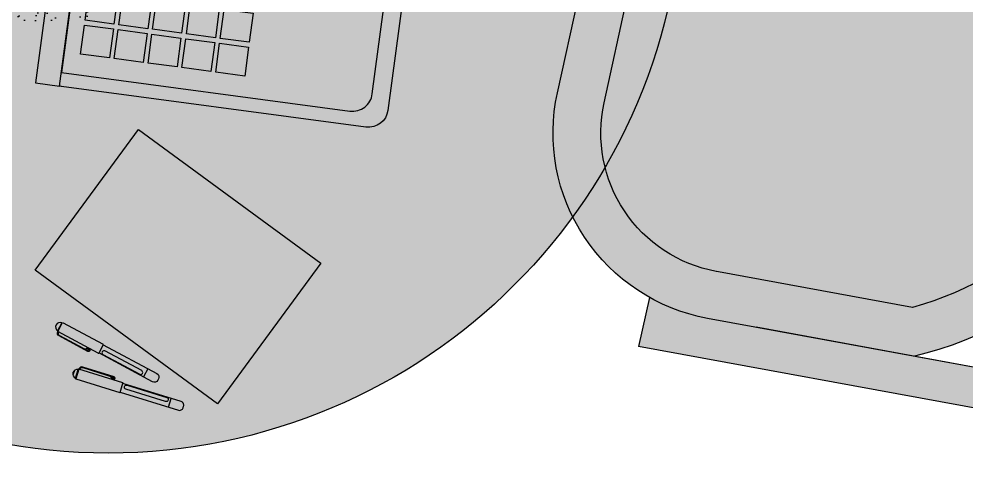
# Model space of a CAD drawing. Header units: millimetres. Extents: x 307301 to 459443, y -2888111 to -2805601.
# Drawn here: x 446868 to 447551, y -2884731 to -2884408 of the extents above; entities that cross this region are included whole.
import ezdxf

# ---------------------------------------------------------------- set-up
doc = ezdxf.new("R2010")
doc.units = ezdxf.units.MM
doc.header["$LTSCALE"] = 10
doc.header["$MEASUREMENT"] = 0
for name, color, linetype in [('BMA  furniture', 6, 'Continuous'), ('BMA FURNITURE', 6, 'Continuous'), ('Furniture - Plan', 3, 'Continuous'), ('HATCH', 252, 'Continuous'), ('PDA FURNITURE', 6, 'Continuous')]:
    doc.layers.add(name, color=color, linetype=linetype)
doc.layers.add('Bma-Furniture Hatch', color=6, linetype='Continuous', lineweight=9)

# ---------------------------------------------------------------- blocks, each defined once
blk = doc.blocks.new('rrr')
at = {"color": 6, "ltscale": 5}
for p, q in [((-30741.84060908433, -112866.9974207304), (-30462.46395107102, -112857.34680043)), ((-30462.46395107102, -112897.4141765658), (-30462.46395107102, -112857.34680043)), ((-30741.49609589885, -112876.9707633138), (-30741.84060908434, -112866.9974207304)), ((-30753.86703846067, -112899.4237919813), (-30511.19664217016, -112891.0411308478)), ((-30753.86666230146, -112899.4234978186), (-30550.46299668417, -112892.4015987259)), ((-30668.75091714894, -112934.507769851), (-30508.83386643572, -112928.9871151966)), ((-30394.01822046616, -113040.9517173607), (-30394.01822046616, -113160.6807401933)), ((-30356.01822046616, -113040.9517173607), (-30356.01822046616, -113160.6807401933)), ((-30394.01822046616, -113280.4097630259), (-30394.01822046616, -113160.6807401933)), ((-30356.01822046616, -113280.4097630259), (-30356.01822046616, -113160.6807401933)), ((-30668.75091714894, -113386.8537105357), (-30508.83386643572, -113392.3743651901)), ((-30753.86703846067, -113421.9376884053), (-30511.19664217016, -113430.3203495389)), ((-30753.86666230146, -113421.937982568), (-30550.46299668417, -113428.9598816607)), ((-30462.46395107102, -113423.9473038209), (-30462.46395107102, -113464.0146799567)), ((-30741.49609589885, -113444.3907170729), (-30741.84060908434, -113454.3640596562)), ((-30741.84060908433, -113454.3640596562), (-30462.46395107102, -113464.0146799567))]:
    blk.add_line(p, q, dxfattribs=at)
for centre, radius, start, end in [((-30549.5595223482, -113160.6807401933), 356.6575856649518, 126.1477134383756, 180), ((-30752.56741733448, -112882.7738522903), 12.50000000000118, 306.147713438006, 126.147713438006), ((-30506.01822046616, -113040.9517173607), 150, 0, 91.97840450570604), ((-30549.5595223482, -113160.6807401933), 331.6575856649518, 126.1477134383756, 180), ((-30549.5595223482, -113160.6807401933), 293.6575856649518, 116.0341809264308, 180), ((-30506.01822046616, -113040.9517173607), 112, 0, 91.97840450570604), ((-30549.5595223482, -113160.6807401933), 255.6575856649518, 117.7888814915139, 180), ((-30549.5595223482, -113160.6807401933), 356.6575856649518, 180, 233.8522865618092), ((-30549.5595223482, -113160.6807401933), 331.6575856649518, 180, 233.8522865618092), ((-30549.5595223482, -113160.6807401933), 293.6575856649518, 180, 243.9658190735692), ((-30549.5595223482, -113160.6807401933), 255.6575856649518, 180, 242.211118508486), ((-30506.01822046616, -113280.4097630259), 150, 268.021595494294, 0), ((-30506.01822046616, -113280.4097630259), 112, 268.021595494294, 0), ((-30752.56741733448, -113438.5876280964), 12.50000000000118, 233.852286561994, 53.85228656199399)]:
    blk.add_arc(centre, radius, start, end, dxfattribs=at)
blk = doc.blocks.new('xdhfufuft')
at = {"layer": 'BMA  furniture', "ltscale": 5, "true_color": 0xffffff}
h = blk.add_hatch(color=7, dxfattribs=at)
h.dxf.hatch_style = 1
h.paths.add_polyline_path([(1276066.061182735, -233799.0394908322, 0.4243636146216763), (1276201.968860337, -233658.3560381269), (1276196.731182991, -233506.7300548186, 0.2865870000013412), (1275957.515857063, -233357.3490747186, 0.2865839873078596), (1275718.30183237, -233506.7273908886), (1275714.296242531, -233622.7574911929), (1275713.062853786, -233658.3560382115, 0.4243636144381009), (1275848.970531391, -233799.0394908322), (1275957.515857063, -233799.0394908322)])
h.paths.add_polyline_path([(1276162.562370792, -233515.5186568139), (1276167.567349895, -233660.4981107472, -0.4215969050421186), (1276066.061182735, -233764.5890102557), (1275957.515857063, -233764.5890102557), (1275848.970531391, -233764.5890102557, -0.4215969050421292), (1275747.46436423, -233660.4981107472), (1275752.469343334, -233515.5186568139, -0.2783168229128185), (1275957.515857063, -233391.7995552951, -0.2783168229128186)], flags=16)
h.paths.add_polyline_path([(1276200.313008617, -233446.2159508947, 1), (1276218.614802549, -233432.8466936997, 0.239397194181826), (1275957.515857063, -233300.2338042892, 0.2393971941818682), (1275696.416911576, -233432.8466936998, 1), (1275714.718705508, -233446.2159508948, -0.2393971941819054), (1275957.515857063, -233322.8985941421, -0.2393971941818498)])
h = blk.add_hatch(color=7, dxfattribs=at)
h.dxf.hatch_style = 1
h.paths.add_polyline_path([(1275957.515857063, -233764.5890102557), (1276066.061182735, -233764.5890102557, 0.421596905042129), (1276167.567349895, -233660.4981107472), (1276162.562370792, -233515.5186568139, 0.2783168229128186), (1275957.515857063, -233391.7995552951, 0.2783168229128186), (1275752.469343334, -233515.5186568139), (1275747.46436423, -233660.4981107472, 0.4215969050421185), (1275848.970531391, -233764.5890102557)])
h = blk.add_hatch(color=7, dxfattribs=at)
h.dxf.hatch_style = 1
h.paths.add_polyline_path([(1276232.515857063, -233702.5366862361), (1276223.76668582, -233449.2561564886), (1276214.724937269, -233449.5684892466, -0.3714685594180008), (1276200.313008617, -233446.2159508947, 0.008195530511892835), (1276194.369476902, -233438.3534377315), (1276200.735471594, -233622.7574911929), (1276201.967884303, -233658.3278674736, -0.08252202319805457), (1276196.19111066, -233702.5366862361)])
h.paths.add_polyline_path([(1275718.840603466, -233702.5366862361, -0.08246985088286513), (1275713.062853789, -233658.3560381269), (1275720.662503909, -233438.3530967087, 0.008195890487256791), (1275714.718705508, -233446.2159508947, -0.3714685594141445), (1275700.306776857, -233449.5684892466), (1275691.265028305, -233449.2561564886), (1275682.515857063, -233702.5366862361)])
at = {"layer": 'BMA  furniture', "color": 6, "xscale": 0.9065915941175736, "yscale": 0.9065915941175736, "zscale": 0.9065915941175736, "rotation": 270}
blk.add_blockref('rrr', (1378548.037800744, -261319.5504403867), dxfattribs=at)
blk = doc.blocks.new('*U81')
blk.add_lwpolyline([(-8.967293360164987, 5.187621797383972), (8.967293360164588, 5.187621797383972), (8.967293360164588, -5.187621797383574), (-8.967293360164987, -5.187621797383574)], close=True)
blk = doc.blocks.new('*U82')
at = {"layer": 'Furniture - Plan', "color": 0, "linetype": 'ByBlock', "lineweight": -2, "transparency": 16777216}
for p in [(0, 0), (24.6093749999639, 0), (49.21874999992779, 0), (73.8281249998917, 0), (98.43749999985559, 0), (123.0468749998195, 0), (147.6562499997834, 0), (172.2656249997473, 0), (196.8749999997111, 0), (221.4843749996751, 0), (246.093749999639, 0), (270.7031249996029, 0), (295.3124999995668, 0)]:
    blk.add_blockref('*U81', p, dxfattribs=at)
blk = doc.blocks.new('A$C751520DE')
at = {"ltscale": 5, "true_color": 0x8c8c8c}
h = blk.add_hatch(color=252, dxfattribs=at)
h.dxf.hatch_style = 1
h.paths.add_polyline_path([(88.36249947687611, 293.5008480666729), (42.5730945058167, 293.5008480666729), (42.5730945058167, 231.4495013567503), (88.36249947687611, 231.4495013567503)], flags=17)
h.paths.add_polyline_path([(105.6333887027577, 46.041079852439), (105.6333887027577, 24.947329852439), (126.7271387027577, 24.947329852439), (126.7271387027577, 46.041079852439)], flags=17)
h.paths.add_polyline_path([(130.2427637018263, 46.041079852439), (130.2427637018263, 24.947329852439), (151.3365137018263, 24.947329852439), (151.3365137018263, 46.041079852439)], flags=17)
h.paths.add_polyline_path([(154.8521387027577, 46.041079852439), (154.8521387027577, 24.947329852439), (175.9458887027577, 24.947329852439), (175.9458887027577, 46.041079852439)], flags=17)
h.paths.add_polyline_path([(179.4615137018263, 46.041079852439), (179.4615137018263, 24.947329852439), (200.5552637018263, 24.947329852439), (200.5552637018263, 46.041079852439)], flags=17)
h.paths.add_polyline_path([(204.0708887018263, 46.041079852439), (204.0708887018263, 24.947329852439), (225.1646387018263, 24.947329852439), (225.1646387018263, 46.041079852439)], flags=17)
h.paths.add_polyline_path([(105.6333887027577, 70.650454852439), (105.6333887027577, 49.556704852439), (126.7271387027577, 49.556704852439), (126.7271387027577, 70.650454852439)], flags=17)
h.paths.add_polyline_path([(130.2427637018263, 70.650454852439), (130.2427637018263, 49.556704852439), (151.3365137018263, 49.556704852439), (151.3365137018263, 70.650454852439)], flags=17)
h.paths.add_polyline_path([(154.8521387027577, 70.650454852439), (154.8521387027577, 49.556704852439), (175.9458887027577, 49.556704852439), (175.9458887027577, 70.650454852439)], flags=17)
h.paths.add_polyline_path([(179.4615137018263, 70.650454852439), (179.4615137018263, 49.556704852439), (200.5552637018263, 49.556704852439), (200.5552637018263, 70.650454852439)], flags=17)
h.paths.add_polyline_path([(204.0708887018263, 70.650454852439), (204.0708887018263, 49.556704852439), (225.1646387018263, 49.556704852439), (225.1646387018263, 70.650454852439)], flags=17)
h.paths.add_polyline_path([(105.6333887027577, 95.259829852439), (105.6333887027577, 74.166079852439), (126.7271387027577, 74.166079852439), (126.7271387027577, 95.259829852439)], flags=17)
h.paths.add_polyline_path([(130.2427637018263, 95.259829852439), (130.2427637018263, 74.166079852439), (151.3365137018263, 74.166079852439), (151.3365137018263, 95.259829852439)], flags=17)
h.paths.add_polyline_path([(154.8521387027577, 95.259829852439), (154.8521387027577, 74.166079852439), (175.9458887027577, 74.166079852439), (175.9458887027577, 95.259829852439)], flags=17)
h.paths.add_polyline_path([(179.4615137018263, 95.259829852439), (179.4615137018263, 74.166079852439), (200.5552637018263, 74.166079852439), (200.5552637018263, 95.259829852439)], flags=17)
h.paths.add_polyline_path([(204.0708887018263, 95.259829852439), (204.0708887018263, 74.166079852439), (225.1646387018263, 74.166079852439), (225.1646387018263, 95.259829852439)], flags=17)
h.paths.add_polyline_path([(127.2070830985904, 130.7747169730719), (127.2070830985904, 109.6809669730719), (148.3008330985904, 109.6809669730719), (148.3008330985904, 130.7747169730719)], flags=17)
h.paths.add_polyline_path([(151.8164580976591, 130.7747169730719), (151.8164580976591, 109.6809669730719), (172.9102080976591, 109.6809669730719), (172.9102080976591, 130.7747169730719)], flags=17)
h.paths.add_polyline_path([(176.4258330985904, 130.7747169730719), (176.4258330985904, 109.6809669730719), (197.5195830985904, 109.6809669730719), (197.5195830985904, 130.7747169730719)], flags=17)
h.paths.add_polyline_path([(127.2070830985904, 155.3840919730719), (127.2070830985904, 134.2903419730719), (148.3008330985904, 134.2903419730719), (148.3008330985904, 155.3840919730719)], flags=17)
h.paths.add_polyline_path([(151.8164580976591, 155.3840919730719), (151.8164580976591, 134.2903419730719), (172.9102080976591, 134.2903419730719), (172.9102080976591, 155.3840919730719)], flags=17)
h.paths.add_polyline_path([(176.4258330985904, 155.3840919730719), (176.4258330985904, 134.2903419730719), (197.5195830985904, 134.2903419730719), (197.5195830985904, 155.3840919730719)], flags=17)
h.paths.add_polyline_path([(127.2070830985904, 179.9934669730719), (127.2070830985904, 158.8997169730719), (148.3008330985904, 158.8997169730719), (148.3008330985904, 179.9934669730719)], flags=17)
h.paths.add_polyline_path([(151.8164580967277, 179.9934669730719), (151.8164580976591, 158.8997169730719), (172.9102080976591, 158.8997169730719), (172.9102080976591, 179.9934669730719)], flags=17)
h.paths.add_polyline_path([(176.4258330985904, 179.9934669730719), (176.4258330985904, 158.8997169730719), (197.5195830985904, 158.8997169730719), (197.5195830985904, 179.9934669730719)], flags=17)
h.paths.add_polyline_path([(127.2070830985904, 204.6028419730719), (127.2070830985904, 183.5090919730719), (148.3008330985904, 183.5090919730719), (148.3008330985904, 204.6028419730719)], flags=17)
h.paths.add_polyline_path([(151.8164580976591, 204.6028419730719), (151.8164580976591, 183.5090919730719), (172.9102080976591, 183.5090919730719), (172.9102080976591, 204.6028419730719)], flags=17)
h.paths.add_polyline_path([(176.4258330985904, 204.6028419730719), (176.4258330985904, 183.5090919730719), (197.5195830976591, 183.5090919730719), (197.5195830985904, 204.6028419730719)], flags=17)
h.paths.add_polyline_path([(127.2070830985904, 229.2122169730719), (127.2070830985904, 208.1184669730719), (148.3008330985904, 208.1184669730719), (148.3008330985904, 229.2122169730719)], flags=17)
h.paths.add_polyline_path([(151.8164580976591, 229.2122169730719), (151.8164580976591, 208.1184669730719), (172.9102080976591, 208.1184669730719), (172.9102080976591, 229.2122169730719)], flags=17)
h.paths.add_polyline_path([(176.4258330985904, 229.2122169730719), (176.4258330985904, 208.1184669730719), (197.5195830985904, 208.1184669730719), (197.5195830985904, 229.2122169730719)], flags=17)
h.paths.add_polyline_path([(127.2070830985904, 253.8215919720533), (127.2070830985904, 232.7278419730719), (148.3008330985904, 232.7278419730719), (148.3008330985904, 253.8215919730719)], flags=17)
h.paths.add_polyline_path([(151.8164580967277, 253.8215919730719), (151.8164580976591, 232.7278419730719), (172.9102080976591, 232.7278419730719), (172.9102080976591, 253.8215919730719)], flags=17)
h.paths.add_polyline_path([(176.4258330985904, 253.8215919730719), (176.4258330985904, 232.7278419730719), (197.5195830985904, 232.7278419730719), (197.5195830985904, 253.8215919730719)], flags=17)
h.paths.add_polyline_path([(127.2070830976591, 278.4309669720533), (127.2070830985904, 257.3372169730719), (148.3008330976591, 257.3372169720533), (148.3008330985904, 278.4309669730719)], flags=17)
h.paths.add_polyline_path([(151.8164580976591, 278.4309669730719), (151.8164580967277, 257.3372169730719), (172.9102080976591, 257.3372169730719), (172.9102080976591, 278.4309669730719)], flags=17)
h.paths.add_polyline_path([(127.2070830985904, 303.0403419720533), (127.2070830985904, 281.9465919720533), (148.3008330985904, 281.9465919720533), (148.3008330985904, 303.0403419720533)], flags=17)
h.paths.add_polyline_path([(151.8164580976591, 303.0403419720533), (151.8164580967277, 281.9465919720533), (172.9102080976591, 281.9465919720533), (172.9102080976591, 303.0403419720533)], flags=17)
h.paths.add_polyline_path([(127.2070830985904, 327.6497169720533), (127.2070830985904, 306.5559669720533), (148.3008330985904, 306.5559669720533), (148.3008330985904, 327.6497169720533)], flags=17)
h.paths.add_polyline_path([(151.8164580967277, 327.6497169720533), (151.8164580967277, 306.5559669720533), (172.9102080976591, 306.5559669720533), (172.9102080976591, 327.6497169720533)], flags=17)
h.paths.add_polyline_path([(127.2070830976591, 352.2590919720533), (127.2070830985904, 331.1653419730719), (148.3008330976591, 331.1653419720533), (148.3008330976591, 352.2590919720533)], flags=17)
h.paths.add_polyline_path([(151.8164580967277, 352.2590919720533), (151.8164580967277, 331.1653419720533), (172.9102080976591, 331.1653419720533), (172.9102080976591, 352.2590919720533)], flags=17)
h.paths.add_polyline_path([(127.2070830985904, 376.8684669720533), (127.2070830985904, 355.7747169720533), (148.3008330985904, 355.7747169720533), (148.3008330976591, 376.8684669720533)], flags=17)
h.paths.add_polyline_path([(127.2070830976591, 401.4778419720533), (127.2070830976591, 380.3840919720533), (148.3008330985904, 380.3840919720533), (148.3008330985904, 401.4778419720533)], flags=17)
h.paths.add_polyline_path([(127.2070830976591, 426.0872169720533), (127.2070830985904, 404.9934669720533), (148.3008330976591, 404.9934669720533), (148.3008330976591, 426.0872169720533)], flags=17)
h.paths.add_polyline_path([(121.2487417575903, 339.4077512581425), (121.2487417599186, 196.3604326990608), (107.4150836309418, 196.3604326990608), (107.4150836309418, 339.4077512581425)], flags=17)
edge = h.paths.add_edge_path()
edge.add_arc((235.7115137000875, 435.9374992613469), 14.06250000541121, 84.42910740597804, 89.99999998912068)
edge.add_line((235.7115137027577, 449.9999992667581), (14.06250050384551, 449.9999992667581))
edge.add_arc((14.06250050337985, 435.9374992662924), 14.06250000046566, 89.99999999810272, 179.9999999981027)
edge.add_line((5.029141902923584e-07, 435.9374992667581), (5.038455128669739e-07, 14.0624992667581))
edge.add_arc((14.06250050384551, 14.0624992667581), 14.0625, 180, 270)
edge.add_line((14.06250050384551, -7.332419045269489e-07), (235.711513703689, -7.332419045269489e-07))
edge.add_arc((235.711513700618, 14.06249926739839), 14.0625000006403, 270.0000000125124, 275.5708925937463)
h = blk.add_hatch(color=252, dxfattribs=at)
h.dxf.hatch_style = 1
h.paths.add_polyline_path([(5.038455128669739e-07, 14.06249926672706, 0.4142135623724486), (14.06250050384551, -7.332419045269489e-07), (235.711513700618, -7.332419045269489e-07, 0.02431239310150933), (237.0766631150618, 0.06641862515243702), (237.0766631150618, 9.96143783046864), (27.0295130572631, 9.96143783046864, -0.4142135623724156), (12.69360895687714, 24.29734193082135), (12.69360895594582, 425.7026566156814, -0.4142135623725572), (27.02951305634495, 440.0385607161734), (237.0766631150618, 440.0385607170465), (237.0766631150618, 449.9335799083347, 0.02431239310271292), (235.7115137000875, 449.9999992667581), (14.06250050337985, 449.9999992667581, 0.4142135623737416), (5.029141902923584e-07, 435.9374992662614)])
at = {"ltscale": 5, "true_color": 0x3d3d3d}
h = blk.add_hatch(color=250, dxfattribs=at)
h.dxf.hatch_style = 1
h.paths.add_polyline_path([(237.0766631150618, 449.9999992667581), (254.6271285107359, 449.9999992667581), (254.6271285098046, -7.332419045269489e-07), (237.0766631150618, -7.332419045269489e-07)])
h.paths.add_polyline_path([(204.0708887018263, 70.650454852439), (204.0708887018263, 49.556704852439), (225.1646387018263, 49.556704852439), (225.1646387018263, 70.650454852439)])
h.paths.add_polyline_path([(204.0708887018263, 95.259829852439), (204.0708887018263, 74.166079852439), (225.1646387018263, 74.166079852439), (225.1646387018263, 95.259829852439)])
h.paths.add_polyline_path([(176.4258330985904, 179.9934669730719), (176.4258330985904, 158.8997169730719), (197.5195830985904, 158.8997169730719), (197.5195830985904, 179.9934669730719)])
h.paths.add_polyline_path([(176.4258330985904, 204.6028419730719), (176.4258330985904, 183.5090919730719), (197.5195830976591, 183.5090919730719), (197.5195830985904, 204.6028419730719)])
h.paths.add_polyline_path([(176.4258330985904, 229.2122169730719), (176.4258330985904, 208.1184669730719), (197.5195830985904, 208.1184669730719), (197.5195830985904, 229.2122169730719)])
h.paths.add_polyline_path([(176.4258330985904, 253.8215919730719), (176.4258330985904, 232.7278419730719), (197.5195830985904, 232.7278419730719), (197.5195830985904, 253.8215919730719)])
h.paths.add_polyline_path([(151.8164580976591, 278.4309669730719), (151.8164580967277, 257.3372169730719), (172.9102080976591, 257.3372169730719), (172.9102080976591, 278.4309669730719)])
h.paths.add_polyline_path([(151.8164580976591, 303.0403419720533), (151.8164580967277, 281.9465919720533), (172.9102080976591, 281.9465919720533), (172.9102080976591, 303.0403419720533)])
h.paths.add_polyline_path([(151.8164580967277, 327.6497169720533), (151.8164580967277, 306.5559669720533), (172.9102080976591, 306.5559669720533), (172.9102080976591, 327.6497169720533)])
h.paths.add_polyline_path([(151.8164580967277, 352.2590919720533), (151.8164580967277, 331.1653419720533), (172.9102080976591, 331.1653419720533), (172.9102080976591, 352.2590919720533)])
h.paths.add_polyline_path([(127.2070830985904, 376.8684669720533), (127.2070830985904, 355.7747169720533), (148.3008330985904, 355.7747169720533), (148.3008330976591, 376.8684669720533)])
h.paths.add_polyline_path([(127.2070830976591, 401.4778419720533), (127.2070830976591, 380.3840919720533), (148.3008330985904, 380.3840919720533), (148.3008330985904, 401.4778419720533)])
h.paths.add_polyline_path([(127.2070830976591, 426.0872169720533), (127.2070830985904, 404.9934669720533), (148.3008330976591, 404.9934669720533), (148.3008330976591, 426.0872169720533)])
at = {"ltscale": 5, "true_color": 0x8c8c8c}
h = blk.add_hatch(color=252, dxfattribs=at)
h.dxf.hatch_style = 1
h.paths.add_polyline_path([(88.36249947687611, 293.5008480666729), (42.5730945058167, 293.5008480666729), (42.5730945058167, 231.4495013567503), (88.36249947687611, 231.4495013567503)], flags=16)
h.paths.add_polyline_path([(105.6333887027577, 46.041079852439), (105.6333887027577, 24.947329852439), (126.7271387027577, 24.947329852439), (126.7271387027577, 46.041079852439)], flags=16)
h.paths.add_polyline_path([(130.2427637018263, 46.041079852439), (130.2427637018263, 24.947329852439), (151.3365137018263, 24.947329852439), (151.3365137018263, 46.041079852439)], flags=16)
h.paths.add_polyline_path([(154.8521387027577, 46.041079852439), (154.8521387027577, 24.947329852439), (175.9458887027577, 24.947329852439), (175.9458887027577, 46.041079852439)], flags=16)
h.paths.add_polyline_path([(179.4615137018263, 46.041079852439), (179.4615137018263, 24.947329852439), (200.5552637018263, 24.947329852439), (200.5552637018263, 46.041079852439)], flags=16)
h.paths.add_polyline_path([(204.0708887018263, 46.041079852439), (204.0708887018263, 24.947329852439), (225.1646387018263, 24.947329852439), (225.1646387018263, 46.041079852439)], flags=16)
h.paths.add_polyline_path([(105.6333887027577, 70.650454852439), (105.6333887027577, 49.556704852439), (126.7271387027577, 49.556704852439), (126.7271387027577, 70.650454852439)], flags=16)
h.paths.add_polyline_path([(130.2427637018263, 70.650454852439), (130.2427637018263, 49.556704852439), (151.3365137018263, 49.556704852439), (151.3365137018263, 70.650454852439)], flags=16)
h.paths.add_polyline_path([(154.8521387027577, 70.650454852439), (154.8521387027577, 49.556704852439), (175.9458887027577, 49.556704852439), (175.9458887027577, 70.650454852439)], flags=16)
h.paths.add_polyline_path([(179.4615137018263, 70.650454852439), (179.4615137018263, 49.556704852439), (200.5552637018263, 49.556704852439), (200.5552637018263, 70.650454852439)], flags=16)
h.paths.add_polyline_path([(204.0708887018263, 70.650454852439), (204.0708887018263, 49.556704852439), (225.1646387018263, 49.556704852439), (225.1646387018263, 70.650454852439)], flags=16)
h.paths.add_polyline_path([(105.6333887027577, 95.259829852439), (105.6333887027577, 74.166079852439), (126.7271387027577, 74.166079852439), (126.7271387027577, 95.259829852439)], flags=16)
h.paths.add_polyline_path([(130.2427637018263, 95.259829852439), (130.2427637018263, 74.166079852439), (151.3365137018263, 74.166079852439), (151.3365137018263, 95.259829852439)], flags=16)
h.paths.add_polyline_path([(154.8521387027577, 95.259829852439), (154.8521387027577, 74.166079852439), (175.9458887027577, 74.166079852439), (175.9458887027577, 95.259829852439)], flags=16)
h.paths.add_polyline_path([(179.4615137018263, 95.259829852439), (179.4615137018263, 74.166079852439), (200.5552637018263, 74.166079852439), (200.5552637018263, 95.259829852439)], flags=16)
h.paths.add_polyline_path([(204.0708887018263, 95.259829852439), (204.0708887018263, 74.166079852439), (225.1646387018263, 74.166079852439), (225.1646387018263, 95.259829852439)], flags=16)
h.paths.add_polyline_path([(127.2070830985904, 130.7747169730719), (127.2070830985904, 109.6809669730719), (148.3008330985904, 109.6809669730719), (148.3008330985904, 130.7747169730719)], flags=16)
h.paths.add_polyline_path([(151.8164580976591, 130.7747169730719), (151.8164580976591, 109.6809669730719), (172.9102080976591, 109.6809669730719), (172.9102080976591, 130.7747169730719)], flags=16)
h.paths.add_polyline_path([(176.4258330985904, 130.7747169730719), (176.4258330985904, 109.6809669730719), (197.5195830985904, 109.6809669730719), (197.5195830985904, 130.7747169730719)], flags=16)
h.paths.add_polyline_path([(127.2070830985904, 155.3840919730719), (127.2070830985904, 134.2903419730719), (148.3008330985904, 134.2903419730719), (148.3008330985904, 155.3840919730719)], flags=16)
h.paths.add_polyline_path([(151.8164580976591, 155.3840919730719), (151.8164580976591, 134.2903419730719), (172.9102080976591, 134.2903419730719), (172.9102080976591, 155.3840919730719)], flags=16)
h.paths.add_polyline_path([(176.4258330985904, 155.3840919730719), (176.4258330985904, 134.2903419730719), (197.5195830985904, 134.2903419730719), (197.5195830985904, 155.3840919730719)], flags=16)
h.paths.add_polyline_path([(127.2070830985904, 179.9934669730719), (127.2070830985904, 158.8997169730719), (148.3008330985904, 158.8997169730719), (148.3008330985904, 179.9934669730719)], flags=16)
h.paths.add_polyline_path([(151.8164580967277, 179.9934669730719), (151.8164580976591, 158.8997169730719), (172.9102080976591, 158.8997169730719), (172.9102080976591, 179.9934669730719)], flags=16)
h.paths.add_polyline_path([(176.4258330985904, 179.9934669730719), (176.4258330985904, 158.8997169730719), (197.5195830985904, 158.8997169730719), (197.5195830985904, 179.9934669730719)], flags=16)
h.paths.add_polyline_path([(127.2070830985904, 204.6028419730719), (127.2070830985904, 183.5090919730719), (148.3008330985904, 183.5090919730719), (148.3008330985904, 204.6028419730719)], flags=16)
h.paths.add_polyline_path([(151.8164580976591, 204.6028419730719), (151.8164580976591, 183.5090919730719), (172.9102080976591, 183.5090919730719), (172.9102080976591, 204.6028419730719)], flags=16)
h.paths.add_polyline_path([(176.4258330985904, 204.6028419730719), (176.4258330985904, 183.5090919730719), (197.5195830976591, 183.5090919730719), (197.5195830985904, 204.6028419730719)], flags=16)
h.paths.add_polyline_path([(127.2070830985904, 229.2122169730719), (127.2070830985904, 208.1184669730719), (148.3008330985904, 208.1184669730719), (148.3008330985904, 229.2122169730719)], flags=16)
h.paths.add_polyline_path([(151.8164580976591, 229.2122169730719), (151.8164580976591, 208.1184669730719), (172.9102080976591, 208.1184669730719), (172.9102080976591, 229.2122169730719)], flags=16)
h.paths.add_polyline_path([(176.4258330985904, 229.2122169730719), (176.4258330985904, 208.1184669730719), (197.5195830985904, 208.1184669730719), (197.5195830985904, 229.2122169730719)], flags=16)
h.paths.add_polyline_path([(127.2070830985904, 253.8215919720533), (127.2070830985904, 232.7278419730719), (148.3008330985904, 232.7278419730719), (148.3008330985904, 253.8215919730719)], flags=16)
h.paths.add_polyline_path([(151.8164580967277, 253.8215919730719), (151.8164580976591, 232.7278419730719), (172.9102080976591, 232.7278419730719), (172.9102080976591, 253.8215919730719)], flags=16)
h.paths.add_polyline_path([(176.4258330985904, 253.8215919730719), (176.4258330985904, 232.7278419730719), (197.5195830985904, 232.7278419730719), (197.5195830985904, 253.8215919730719)], flags=16)
h.paths.add_polyline_path([(127.2070830976591, 278.4309669720533), (127.2070830985904, 257.3372169730719), (148.3008330976591, 257.3372169720533), (148.3008330985904, 278.4309669730719)], flags=16)
h.paths.add_polyline_path([(151.8164580976591, 278.4309669730719), (151.8164580967277, 257.3372169730719), (172.9102080976591, 257.3372169730719), (172.9102080976591, 278.4309669730719)], flags=16)
h.paths.add_polyline_path([(127.2070830985904, 303.0403419720533), (127.2070830985904, 281.9465919720533), (148.3008330985904, 281.9465919720533), (148.3008330985904, 303.0403419720533)], flags=16)
h.paths.add_polyline_path([(151.8164580976591, 303.0403419720533), (151.8164580967277, 281.9465919720533), (172.9102080976591, 281.9465919720533), (172.9102080976591, 303.0403419720533)], flags=16)
h.paths.add_polyline_path([(127.2070830985904, 327.6497169720533), (127.2070830985904, 306.5559669720533), (148.3008330985904, 306.5559669720533), (148.3008330985904, 327.6497169720533)], flags=16)
h.paths.add_polyline_path([(151.8164580967277, 327.6497169720533), (151.8164580967277, 306.5559669720533), (172.9102080976591, 306.5559669720533), (172.9102080976591, 327.6497169720533)], flags=16)
h.paths.add_polyline_path([(127.2070830976591, 352.2590919720533), (127.2070830985904, 331.1653419730719), (148.3008330976591, 331.1653419720533), (148.3008330976591, 352.2590919720533)], flags=16)
h.paths.add_polyline_path([(151.8164580967277, 352.2590919720533), (151.8164580967277, 331.1653419720533), (172.9102080976591, 331.1653419720533), (172.9102080976591, 352.2590919720533)], flags=16)
h.paths.add_polyline_path([(127.2070830985904, 376.8684669720533), (127.2070830985904, 355.7747169720533), (148.3008330985904, 355.7747169720533), (148.3008330976591, 376.8684669720533)], flags=16)
h.paths.add_polyline_path([(127.2070830976591, 401.4778419720533), (127.2070830976591, 380.3840919720533), (148.3008330985904, 380.3840919720533), (148.3008330985904, 401.4778419720533)], flags=16)
h.paths.add_polyline_path([(127.2070830976591, 426.0872169720533), (127.2070830985904, 404.9934669720533), (148.3008330976591, 404.9934669720533), (148.3008330976591, 426.0872169720533)], flags=16)
h.paths.add_polyline_path([(121.2487417575903, 339.4077512581425), (121.2487417599186, 196.3604326990608), (107.4150836309418, 196.3604326990608), (107.4150836309418, 339.4077512581425)], flags=16)
edge = h.paths.add_edge_path()
edge.add_line((237.0766631150618, 440.0385607170465), (237.0766631150618, 9.96143783046864))
edge.add_line((237.0766631150618, 9.96143783046864), (27.02951305778697, 9.96143783046864))
edge.add_arc((27.0295130572631, 24.2973419308546), 14.33590410038596, 180.0000000020937, 270.0000000020937, ccw=False)
edge.add_line((12.69360895687714, 24.29734193033073), (12.69360895594582, 425.7026566161658))
edge.add_arc((27.02951305640454, 425.7026566157147), 14.33590410045872, 89.9999999981971, 179.9999999981971, ccw=False)
edge.add_line((27.02951305685565, 440.0385607161734), (237.0766631150618, 440.0385607170465))
h = blk.add_hatch(color=252, dxfattribs=at)
h.dxf.hatch_style = 1
h.paths.add_polyline_path([(127.2070830976591, 426.0872169720533), (127.2070830985904, 404.9934669720533), (148.3008330976591, 404.9934669720533), (148.3008330976591, 426.0872169720533)])
h.paths.add_polyline_path([(151.8164580967277, 426.0872169720533), (151.8164580967277, 404.9934669720533), (172.9102080976591, 404.9934669720533), (172.9102080976591, 426.0872169720533)])
h = blk.add_hatch(color=252, dxfattribs=at)
h.dxf.hatch_style = 1
h.paths.add_polyline_path([(176.4258330976591, 426.0872169720533), (176.4258330976591, 404.9934669720533), (197.5195830976591, 404.9934669720533), (197.5195830976591, 426.0872169720533)])
h = blk.add_hatch(color=252, dxfattribs=at)
h.dxf.hatch_style = 1
h.paths.add_polyline_path([(215.8764470363457, 424.5076353322183), (215.8764470363457, 406.5730486118887), (205.5012034415782, 406.5730486118887), (205.5012034415782, 424.5076353322183)])
h.paths.add_polyline_path([(215.8764470363457, 399.8982603322544), (215.8764470363457, 381.9636736119248), (205.5012034415782, 381.9636736119248), (205.5012034415782, 399.8982603322544)])
h.paths.add_polyline_path([(215.8764470363457, 375.2888853322905), (215.8764470363457, 357.3542986119609), (205.5012034415782, 357.3542986119609), (205.5012034415782, 375.2888853322905)])
h.paths.add_polyline_path([(215.8764470363457, 350.6795103323266), (215.8764470363457, 332.744923611997), (205.5012034415781, 332.744923611997), (205.5012034415781, 350.6795103323266)])
h.paths.add_polyline_path([(215.8764470363457, 326.0701353323627), (215.8764470363457, 308.1355486120331), (205.5012034415781, 308.1355486120331), (205.5012034415781, 326.0701353323627)])
h.paths.add_polyline_path([(215.8764470363457, 301.4607603323988), (215.8764470363457, 283.5261736120692), (205.5012034415781, 283.5261736120692), (205.5012034415781, 301.4607603323988)])
h.paths.add_polyline_path([(215.8764470363457, 276.8513853324349), (215.8764470363457, 258.9167986121053), (205.5012034415781, 258.9167986121053), (205.5012034415781, 276.8513853324349)])
h.paths.add_polyline_path([(215.8764470363457, 252.242010332471), (215.8764470363457, 234.3074236121414), (205.5012034415781, 234.3074236121414), (205.5012034415781, 252.242010332471)])
h.paths.add_polyline_path([(215.8764470363456, 227.6326353325072), (215.8764470363456, 209.6980486121776), (205.5012034415781, 209.6980486121776), (205.5012034415781, 227.6326353325072)])
h.paths.add_polyline_path([(215.8764470363456, 203.0232603325431), (215.8764470363456, 185.0886736122136), (205.5012034415781, 185.0886736122136), (205.5012034415781, 203.0232603325432)])
h.paths.add_polyline_path([(215.8764470363456, 178.4138853325792), (215.8764470363456, 160.4792986122497), (205.5012034415781, 160.4792986122497), (205.5012034415781, 178.4138853325793)])
h.paths.add_polyline_path([(215.8764470363456, 153.8045103326154), (215.8764470363456, 135.8699236122858), (205.5012034415781, 135.8699236122858), (205.5012034415781, 153.8045103326154)])
h.paths.add_polyline_path([(215.8764470363456, 129.1951353326515), (215.8764470363456, 111.2605486123219), (205.5012034415781, 111.2605486123219), (205.5012034415781, 129.1951353326515)])
h = blk.add_hatch(color=252, dxfattribs=at)
h.dxf.hatch_style = 1
h.paths.add_polyline_path([(127.2070830976591, 401.4778419720533), (127.2070830976591, 380.3840919720533), (148.3008330985904, 380.3840919720533), (148.3008330985904, 401.4778419720533)])
h.paths.add_polyline_path([(151.8164580967277, 401.4778419720533), (151.8164580967277, 380.3840919720533), (172.9102080976591, 380.3840919720533), (172.9102080976591, 401.4778419720533)])
h = blk.add_hatch(color=252, dxfattribs=at)
h.dxf.hatch_style = 1
h.paths.add_polyline_path([(176.4258330976591, 401.4778419720533), (176.4258330976591, 380.3840919720533), (197.5195830985904, 380.3840919730719), (197.5195830985904, 401.4778419720533)])
h = blk.add_hatch(color=252, dxfattribs=at)
h.dxf.hatch_style = 1
h.paths.add_polyline_path([(215.8764470359311, 399.8982603323821), (215.8764470368624, 381.9636736127723), (205.5012034419924, 381.9636736127723), (205.5012034410611, 399.8982603323821)], flags=17)
h = blk.add_hatch(color=252, dxfattribs=at)
h.dxf.hatch_style = 1
h.paths.add_polyline_path([(151.8164580967277, 352.2590919720533), (151.8164580967277, 331.1653419720533), (172.9102080976591, 331.1653419720533), (172.9102080976591, 352.2590919720533)])
h.paths.add_polyline_path([(127.2070830985904, 376.8684669720533), (127.2070830985904, 355.7747169720533), (148.3008330985904, 355.7747169720533), (148.3008330976591, 376.8684669720533)])
h.paths.add_polyline_path([(151.8164580967277, 376.8684669720533), (151.8164580967277, 355.7747169720533), (172.9102080976591, 355.7747169720533), (172.9102080976591, 376.8684669720533)])
h = blk.add_hatch(color=252, dxfattribs=at)
h.dxf.hatch_style = 1
h.paths.add_polyline_path([(176.4258330985904, 376.8684669720533), (176.4258330985904, 355.7747169720533), (197.5195830985904, 355.7747169730719), (197.5195830976591, 376.8684669720533)])
h = blk.add_hatch(color=252, dxfattribs=at)
h.dxf.hatch_style = 1
h.paths.add_polyline_path([(215.8764470359311, 375.2888853323821), (215.8764470359311, 357.3542986127723), (205.5012034419924, 357.3542986127723), (205.5012034410611, 375.2888853323821)], flags=17)
h = blk.add_hatch(color=252, dxfattribs=at)
h.dxf.hatch_style = 1
h.paths.add_polyline_path([(151.8164580967277, 352.2590919720533), (151.8164580967277, 331.1653419720533), (172.9102080976591, 331.1653419720533), (172.9102080976591, 352.2590919720533)])
h.paths.add_polyline_path([(176.4258330976591, 352.2590919720533), (176.4258330985904, 331.1653419730719), (197.5195830976591, 331.1653419720533), (197.5195830976591, 352.2590919720533)])
h = blk.add_hatch(color=252, dxfattribs=at)
h.dxf.hatch_style = 1
h.paths.add_polyline_path([(215.8764470359311, 350.6795103323821), (215.8764470368624, 332.7449236127723), (205.5012034419924, 332.7449236127723), (205.5012034410611, 350.6795103323821)], flags=17)
h = blk.add_hatch(color=252, dxfattribs=at)
h.dxf.hatch_style = 1
h.paths.add_polyline_path([(151.8164580967277, 327.6497169720533), (151.8164580967277, 306.5559669720533), (172.9102080976591, 306.5559669720533), (172.9102080976591, 327.6497169720533)])
h.paths.add_polyline_path([(176.4258330976591, 327.6497169720533), (176.4258330976591, 306.5559669720533), (197.5195830985904, 306.5559669720533), (197.5195830985904, 327.6497169720533)])
h = blk.add_hatch(color=252, dxfattribs=at)
h.dxf.hatch_style = 1
h.paths.add_polyline_path([(215.8764470359311, 326.0701353323821), (215.8764470368624, 308.1355486127723), (205.5012034429237, 308.1355486127723), (205.5012034410611, 326.0701353323821)], flags=17)
h = blk.add_hatch(color=252, dxfattribs=at)
h.dxf.hatch_style = 1
h.paths.add_polyline_path([(151.8164580976591, 303.0403419720533), (151.8164580967277, 281.9465919720533), (172.9102080976591, 281.9465919720533), (172.9102080976591, 303.0403419720533)])
h.paths.add_polyline_path([(176.4258330985904, 303.0403419720533), (176.4258330985904, 281.9465919720533), (197.5195830985904, 281.9465919729555), (197.5195830976591, 303.0403419720533)])
h = blk.add_hatch(color=252, dxfattribs=at)
h.dxf.hatch_style = 1
h.paths.add_polyline_path([(215.8764470359311, 301.4607603323821), (215.8764470368624, 283.5261736127723), (205.5012034419924, 283.5261736127723), (205.5012034410611, 301.4607603323821)], flags=17)
h = blk.add_hatch(color=252, dxfattribs=at)
h.dxf.hatch_style = 1
h.paths.add_polyline_path([(176.4258330985904, 253.8215919730719), (176.4258330985904, 232.7278419730719), (197.5195830985904, 232.7278419730719), (197.5195830985904, 253.8215919730719)])
h.paths.add_polyline_path([(151.8164580976591, 278.4309669730719), (151.8164580967277, 257.3372169730719), (172.9102080976591, 257.3372169730719), (172.9102080976591, 278.4309669730719)])
h.paths.add_polyline_path([(176.4258330976591, 278.4309669720533), (176.4258330985904, 257.3372169730719), (197.5195830976591, 257.3372169730719), (197.5195830976591, 278.4309669730719)])
h = blk.add_hatch(color=252, dxfattribs=at)
h.dxf.hatch_style = 1
h.paths.add_polyline_path([(215.8764470359311, 276.8513853323821), (215.8764470368624, 258.9167986127723), (205.5012034429237, 258.9167986127723), (205.5012034410611, 276.8513853323821)], flags=17)
h = blk.add_hatch(color=252, dxfattribs=at)
h.dxf.hatch_style = 1
h.paths.add_polyline_path([(215.8764470359311, 252.2420103323821), (215.8764470368624, 234.3074236127723), (205.5012034429237, 234.3074236127723), (205.5012034410611, 252.2420103323821)], flags=17)
h = blk.add_hatch(color=252, dxfattribs=at)
h.dxf.hatch_style = 1
h.paths.add_polyline_path([(215.8764470368624, 227.6326353332552), (215.8764470368624, 209.6980486127723), (205.5012034429237, 209.6980486127723), (205.5012034419924, 227.6326353332552)], flags=17)
h = blk.add_hatch(color=252, dxfattribs=at)
h.dxf.hatch_style = 1
h.paths.add_polyline_path([(215.8764470359311, 203.0232603323821), (215.8764470368624, 185.0886736127723), (205.5012034429237, 185.0886736127723), (205.5012034410611, 203.0232603323821)], flags=17)
h = blk.add_hatch(color=252, dxfattribs=at)
h.dxf.hatch_style = 1
h.paths.add_polyline_path([(215.8764470359311, 178.4138853332552), (215.8764470368624, 160.4792986127723), (205.5012034429237, 160.4792986127723), (205.5012034429237, 178.4138853332552)], flags=17)
h = blk.add_hatch(color=252, dxfattribs=at)
h.dxf.hatch_style = 1
h.paths.add_polyline_path([(215.8764470368624, 153.8045103332552), (215.8764470368624, 135.8699236127723), (205.5012034429237, 135.8699236127723), (205.5012034429237, 153.8045103332552)], flags=17)
at = {"layer": 'Furniture - Plan'}
blk.add_lwpolyline([(237.0766631150618, 449.9335799083347, 0.0243123930552148), (235.7115137027577, 449.9999992667581), (14.06250050384551, 449.9999992667581, 0.4142135623730951), (5.029141902923584e-07, 435.9374992667581), (5.038455128669739e-07, 14.0624992667581, 0.4142135623730951), (14.06250050384551, -7.332419045269489e-07), (235.711513703689, -7.332419045269489e-07, 0.0243123930468811), (237.0766631150618, 0.06641862515243702, 0.0243123930468811)], format="xyb", dxfattribs=at)
at = {"layer": 'Furniture - Plan', "ltscale": 5}
blk.add_lwpolyline([(237.0766631150618, 449.9999992667581), (254.6271285107359, 449.9999992667581), (254.6271285098046, -7.332419045269489e-07), (237.0766631150618, -7.332419045269489e-07)], close=True, dxfattribs=at)
at = {"layer": 'Furniture - Plan'}
blk.add_lwpolyline([(237.0766631150618, 440.0385607170465), (237.0766631150618, 9.96143783046864), (27.02951305778697, 9.96143783046864, -0.4142135623730951), (12.69360895687714, 24.29734193033073), (12.69360895594582, 425.7026566161658, -0.4142135623730951), (27.02951305685565, 440.0385607161734)], format="xyb", close=True, dxfattribs=at)
for points in [[(127.2070830976591, 426.0872169720533), (127.2070830985904, 404.9934669720533), (148.3008330976591, 404.9934669720533), (148.3008330976591, 426.0872169720533)], [(151.8164580967277, 426.0872169720533), (151.8164580967277, 404.9934669720533), (172.9102080976591, 404.9934669720533), (172.9102080976591, 426.0872169720533)], [(176.4258330976591, 426.0872169720533), (176.4258330976591, 404.9934669720533), (197.5195830976591, 404.9934669720533), (197.5195830976591, 426.0872169720533)], [(127.2070830976591, 401.4778419720533), (127.2070830976591, 380.3840919720533), (148.3008330985904, 380.3840919720533), (148.3008330985904, 401.4778419720533)], [(151.8164580967277, 401.4778419720533), (151.8164580967277, 380.3840919720533), (172.9102080976591, 380.3840919720533), (172.9102080976591, 401.4778419720533)], [(176.4258330976591, 401.4778419720533), (176.4258330976591, 380.3840919720533), (197.5195830985904, 380.3840919730719), (197.5195830985904, 401.4778419720533)], [(127.2070830985904, 376.8684669720533), (127.2070830985904, 355.7747169720533), (148.3008330985904, 355.7747169720533), (148.3008330976591, 376.8684669720533)], [(151.8164580967277, 376.8684669720533), (151.8164580967277, 355.7747169720533), (172.9102080976591, 355.7747169720533), (172.9102080976591, 376.8684669720533)], [(176.4258330985904, 376.8684669720533), (176.4258330985904, 355.7747169720533), (197.5195830985904, 355.7747169730719), (197.5195830976591, 376.8684669720533)], [(127.2070830976591, 352.2590919720533), (127.2070830985904, 331.1653419730719), (148.3008330976591, 331.1653419720533), (148.3008330976591, 352.2590919720533)], [(151.8164580967277, 352.2590919720533), (151.8164580967277, 331.1653419720533), (172.9102080976591, 331.1653419720533), (172.9102080976591, 352.2590919720533)], [(176.4258330976591, 352.2590919720533), (176.4258330985904, 331.1653419730719), (197.5195830976591, 331.1653419720533), (197.5195830976591, 352.2590919720533)], [(121.2487417575903, 339.4077512581425), (121.2487417599186, 196.3604326990608), (107.4150836309418, 196.3604326990608), (107.4150836309418, 339.4077512581425)], [(127.2070830985904, 327.6497169720533), (127.2070830985904, 306.5559669720533), (148.3008330985904, 306.5559669720533), (148.3008330985904, 327.6497169720533)], [(151.8164580967277, 327.6497169720533), (151.8164580967277, 306.5559669720533), (172.9102080976591, 306.5559669720533), (172.9102080976591, 327.6497169720533)], [(176.4258330976591, 327.6497169720533), (176.4258330976591, 306.5559669720533), (197.5195830985904, 306.5559669720533), (197.5195830985904, 327.6497169720533)], [(127.2070830985904, 303.0403419720533), (127.2070830985904, 281.9465919720533), (148.3008330985904, 281.9465919720533), (148.3008330985904, 303.0403419720533)], [(151.8164580976591, 303.0403419720533), (151.8164580967277, 281.9465919720533), (172.9102080976591, 281.9465919720533), (172.9102080976591, 303.0403419720533)], [(176.4258330985904, 303.0403419720533), (176.4258330985904, 281.9465919720533), (197.5195830985904, 281.9465919729555), (197.5195830976591, 303.0403419720533)], [(88.36249947687611, 293.5008480666729), (42.5730945058167, 293.5008480666729), (42.5730945058167, 231.4495013567503), (88.36249947687611, 231.4495013567503)], [(127.2070830976591, 278.4309669720533), (127.2070830985904, 257.3372169730719), (148.3008330976591, 257.3372169720533), (148.3008330985904, 278.4309669730719)], [(151.8164580976591, 278.4309669730719), (151.8164580967277, 257.3372169730719), (172.9102080976591, 257.3372169730719), (172.9102080976591, 278.4309669730719)], [(176.4258330976591, 278.4309669720533), (176.4258330985904, 257.3372169730719), (197.5195830976591, 257.3372169730719), (197.5195830976591, 278.4309669730719)], [(127.2070830985904, 253.8215919720533), (127.2070830985904, 232.7278419730719), (148.3008330985904, 232.7278419730719), (148.3008330985904, 253.8215919730719)], [(151.8164580967277, 253.8215919730719), (151.8164580976591, 232.7278419730719), (172.9102080976591, 232.7278419730719), (172.9102080976591, 253.8215919730719)], [(176.4258330985904, 253.8215919730719), (176.4258330985904, 232.7278419730719), (197.5195830985904, 232.7278419730719), (197.5195830985904, 253.8215919730719)], [(127.2070830985904, 229.2122169730719), (127.2070830985904, 208.1184669730719), (148.3008330985904, 208.1184669730719), (148.3008330985904, 229.2122169730719)], [(151.8164580976591, 229.2122169730719), (151.8164580976591, 208.1184669730719), (172.9102080976591, 208.1184669730719), (172.9102080976591, 229.2122169730719)], [(176.4258330985904, 229.2122169730719), (176.4258330985904, 208.1184669730719), (197.5195830985904, 208.1184669730719), (197.5195830985904, 229.2122169730719)], [(127.2070830985904, 204.6028419730719), (127.2070830985904, 183.5090919730719), (148.3008330985904, 183.5090919730719), (148.3008330985904, 204.6028419730719)], [(151.8164580976591, 204.6028419730719), (151.8164580976591, 183.5090919730719), (172.9102080976591, 183.5090919730719), (172.9102080976591, 204.6028419730719)], [(176.4258330985904, 204.6028419730719), (176.4258330985904, 183.5090919730719), (197.5195830976591, 183.5090919730719), (197.5195830985904, 204.6028419730719)], [(127.2070830985904, 179.9934669730719), (127.2070830985904, 158.8997169730719), (148.3008330985904, 158.8997169730719), (148.3008330985904, 179.9934669730719)], [(151.8164580967277, 179.9934669730719), (151.8164580976591, 158.8997169730719), (172.9102080976591, 158.8997169730719), (172.9102080976591, 179.9934669730719)], [(176.4258330985904, 179.9934669730719), (176.4258330985904, 158.8997169730719), (197.5195830985904, 158.8997169730719), (197.5195830985904, 179.9934669730719)], [(127.2070830985904, 155.3840919730719), (127.2070830985904, 134.2903419730719), (148.3008330985904, 134.2903419730719), (148.3008330985904, 155.3840919730719)], [(151.8164580976591, 155.3840919730719), (151.8164580976591, 134.2903419730719), (172.9102080976591, 134.2903419730719), (172.9102080976591, 155.3840919730719)], [(176.4258330985904, 155.3840919730719), (176.4258330985904, 134.2903419730719), (197.5195830985904, 134.2903419730719), (197.5195830985904, 155.3840919730719)], [(127.2070830985904, 130.7747169730719), (127.2070830985904, 109.6809669730719), (148.3008330985904, 109.6809669730719), (148.3008330985904, 130.7747169730719)], [(151.8164580976591, 130.7747169730719), (151.8164580976591, 109.6809669730719), (172.9102080976591, 109.6809669730719), (172.9102080976591, 130.7747169730719)], [(176.4258330985904, 130.7747169730719), (176.4258330985904, 109.6809669730719), (197.5195830985904, 109.6809669730719), (197.5195830985904, 130.7747169730719)], [(105.6333887027577, 95.259829852439), (105.6333887027577, 74.166079852439), (126.7271387027577, 74.166079852439), (126.7271387027577, 95.259829852439)], [(130.2427637018263, 95.259829852439), (130.2427637018263, 74.166079852439), (151.3365137018263, 74.166079852439), (151.3365137018263, 95.259829852439)], [(154.8521387027577, 95.259829852439), (154.8521387027577, 74.166079852439), (175.9458887027577, 74.166079852439), (175.9458887027577, 95.259829852439)], [(179.4615137018263, 95.259829852439), (179.4615137018263, 74.166079852439), (200.5552637018263, 74.166079852439), (200.5552637018263, 95.259829852439)], [(204.0708887018263, 95.259829852439), (204.0708887018263, 74.166079852439), (225.1646387018263, 74.166079852439), (225.1646387018263, 95.259829852439)], [(105.6333887027577, 70.650454852439), (105.6333887027577, 49.556704852439), (126.7271387027577, 49.556704852439), (126.7271387027577, 70.650454852439)], [(130.2427637018263, 70.650454852439), (130.2427637018263, 49.556704852439), (151.3365137018263, 49.556704852439), (151.3365137018263, 70.650454852439)], [(154.8521387027577, 70.650454852439), (154.8521387027577, 49.556704852439), (175.9458887027577, 49.556704852439), (175.9458887027577, 70.650454852439)], [(179.4615137018263, 70.650454852439), (179.4615137018263, 49.556704852439), (200.5552637018263, 49.556704852439), (200.5552637018263, 70.650454852439)], [(204.0708887018263, 70.650454852439), (204.0708887018263, 49.556704852439), (225.1646387018263, 49.556704852439), (225.1646387018263, 70.650454852439)], [(105.6333887027577, 46.041079852439), (105.6333887027577, 24.947329852439), (126.7271387027577, 24.947329852439), (126.7271387027577, 46.041079852439)], [(130.2427637018263, 46.041079852439), (130.2427637018263, 24.947329852439), (151.3365137018263, 24.947329852439), (151.3365137018263, 46.041079852439)], [(154.8521387027577, 46.041079852439), (154.8521387027577, 24.947329852439), (175.9458887027577, 24.947329852439), (175.9458887027577, 46.041079852439)], [(179.4615137018263, 46.041079852439), (179.4615137018263, 24.947329852439), (200.5552637018263, 24.947329852439), (200.5552637018263, 46.041079852439)], [(204.0708887018263, 46.041079852439), (204.0708887018263, 24.947329852439), (225.1646387018263, 24.947329852439), (225.1646387018263, 46.041079852439)]]:
    blk.add_lwpolyline(points, close=True, dxfattribs=at)
at = {"layer": 'Furniture - Plan', "rotation": 270}
blk.add_blockref('*U82', (210.6888252389617, 415.5403419720533), dxfattribs=at)
blk = doc.blocks.new('PD')
at = {"layer": 'PDA FURNITURE'}
for p, q in [((66782.08986593134, -94034.81480105167), (66778.9546451176, -94040.66143596164)), ((66779.09649418939, -94041.18173369457), (66782.60117944698, -94034.6447576144)), ((66782.60117944698, -94034.6447576144), (66811.81329130528, -94050.30631986054)), ((66808.30860604736, -94056.84329594062), (66779.09649418939, -94041.18173369457)), ((66811.90805039513, -94050.62012177832), (66808.6224079667, -94056.74853685303)), ((66791.08105091237, -94069.27821941994), (66790.02732211303, -94072.6646285574)), ((66791.91508141249, -94074.86890088243), (66793.88564234262, -94068.53410499095)), ((66794.35608300375, -94068.27044523633), (66792.1523387181, -94075.35270378765)), ((66826.0049258943, -94078.11842752778), (66794.35608300375, -94068.27044523633)), ((66844.03694474032, -94068.00326497236), (66840.88272800992, -94073.88654344065)), ((66792.1523387181, -94075.35270378765), (66823.80118160017, -94085.2006860748)), ((66824.09136918913, -94085.0482325025), (66826.1573794635, -94078.40861511478)), ((66859.01281274407, -94095.7688807752), (66860.99618260423, -94089.39484808431))]:
    blk.add_line(p, q, dxfattribs=at)
blk.add_lwpolyline([(66968.86580859526, -93991.68152631007), (66894.30365429295, -94093.36625490087), (66762.71165258552, -93996.87405521456), (66837.27380688774, -93895.18932662375)], close=True, dxfattribs=at)
for points in [[(66779.50505519523, -94041.40077652285, 0.4142135623730951), (66780.26312790076, -94043.91119185754), (66801.09973915735, -94055.08237611706, 0.4142135623730951), (66801.72734298992, -94054.89285794116), (66801.72734298992, -94054.89285794116, 0.4142135623730951), (66801.53782481437, -94054.26525410774), (66800.3836611235, -94053.64646945515, 0.3178372451961872), (66799.85243756605, -94053.71232789583, -0.3178372451959585), (66799.5868257833, -94053.74525712279), (66799.5868257833, -94053.74525712279, -0.5176380902043796), (66799.54025682902, -94053.36962533635, -0.3178372451957523), (66800.60270395207, -94053.23790845051), (66801.75686764327, -94053.85669310317, -0.4142135623730951), (66802.13590399563, -94055.11190076942, -0.4142135623730951), (66800.88069632818, -94055.49093712252), (66780.04408507198, -94044.31975286212, -0.4142135623730951), (66779.09649418939, -94041.18173369457)], [(66811.84233754754, -94050.74269007807), (66850.57392081711, -94071.50795022814, -0.4142135623730951), (66851.71102987556, -94075.2735732302), (66851.1853270889, -94076.25411963803, -0.4142135623730951), (66847.41970408626, -94077.39122869633), (66808.68812081739, -94056.62596854643)], [(66794.79872416185, -94068.4081792607, -0.4142135623730951), (66797.12022487127, -94067.18855069339), (66819.69492399917, -94074.21298561021, -0.4142135623730951), (66819.99983113652, -94074.79336078584), (66819.99983113652, -94074.79336078584, -0.4142135623730951), (66819.41945595664, -94075.09826792794), (66818.1690176015, -94074.7091764618, -0.3178372451961872), (66817.84351419282, -94074.28422547627, 0.3178372451959585), (66817.6807624832, -94074.07174998397), (66817.6807624832, -94074.07174998397, 0.5176380902043796), (66817.38027676794, -94074.301915652, 0.3178372451957523), (66818.03128358231, -94075.15181762123), (66819.28172194137, -94075.54090908848, 0.4142135623730951), (66820.44247229489, -94074.93109480933, 0.4142135623730951), (66819.83265801161, -94073.77034445372), (66797.25795889087, -94066.74590953504, 0.4142135623730951), (66794.35608300375, -94068.27044523633)], [(66824.13268939898, -94084.91544015532), (66866.095071295, -94097.97262506181, 0.4142135623730951), (66869.57732235757, -94096.14318221527), (66869.90788400025, -94095.08084343263, 0.4142135623730951), (66868.07844115526, -94091.59859237098), (66826.11605925778, -94078.54140746407)]]:
    blk.add_lwpolyline(points, format="xyb", dxfattribs=at)
for points in [[(66811.24411619263, -94055.72401375146), (66811.138975634, -94055.92012303555, 0.4142135623730951), (66811.70753016333, -94057.80293453662), (66838.23131060792, -94072.02319496985, 0.4142135623730951), (66840.11412210781, -94071.45464044079), (66840.21926266713, -94071.25853115592, 0.4142135623730951), (66839.65070813833, -94069.37571965597), (66813.12692769378, -94055.1554592218, 0.4142135623730951)], [(66827.26505446545, -94080.99628930306), (66827.33116679153, -94080.78382154217, -0.4142135623730951), (66829.07229232525, -94079.86910012004), (66857.80855638761, -94088.81079257184, -0.4142135623730951), (66858.72327780837, -94090.55191810217), (66858.65716547417, -94090.76438585887, -0.4142135623730951), (66856.91603994493, -94091.67910728222), (66828.17977589011, -94082.73741483546, -0.4142135623730951)]]:
    blk.add_lwpolyline(points, format="xyb", close=True, dxfattribs=at)
for centre, radius, start, end in [((66780.84883681894, -94037.91324565373), 3.337740582035346, 68.17227213205636, 235.4333179714799), ((66779.27172845537, -94040.85488488493), 0.3708600646706786, 148.61805653119, 241.8027950293475), ((66811.70376989106, -94050.5106003629), 0.2317875404191214, 331.802795050241, 61.80279502934747), ((66808.41812746137, -94056.63901543821), 0.2317875404191214, 241.8027950293475, 331.802795050241), ((66793.25421086198, -94071.81157451228), 3.337740582035346, 79.08521299872376, 246.3462588403359), ((66794.24589578896, -94068.62455816598), 0.3708600646706784, 72.7157358982649, 165.9004744539928), ((66792.26252593388, -94074.99859085827), 0.3708600646706784, 159.5309973487989, 252.7157358982649), ((66825.93605888539, -94078.33974810719), 0.2317875404191213, 342.7157358856065, 72.7157358982649), ((66823.87004861012, -94084.97936549468), 0.2317875404191213, 252.7157358982649, 342.7157358856065)]:
    blk.add_arc(centre, radius, start, end, dxfattribs=at)
blk = doc.blocks.new('56SFD5')
at = {"layer": 'HATCH', "ltscale": 5}
h = blk.add_hatch(dxfattribs=at)
h.set_pattern_fill('AR-SAND', color=41, scale=7.541589655269505, angle=90.00000000000001)
h.set_pattern_definition([(127.5, (-8121443.299689733, -822846.6008485832), (-14.53131420391703, -0.4750700578701073), [0, -11.46321627600965, 0, -12.82070241395816, 0, -12.25508318981294]), (97.49999999999989, (-8121443.299689733, -822846.6008485832), (-21.28346757119614, 13.34692969258404), [0, -6.184103517320993, 0, -10.33197782771922, 0, -3.95933456901649]), (57.49999999999999, (-8121443.299689733, -822855.8770038594), (-0.04267825961298967, 23.48558004962679), [0, -3.770794827634748, 0, -13.57486137948509, 0, -17.7227356898833]), (47.5, (-8121443.299689733, -822855.8770038594), (-6.619068961190951, 22.67097330347285), [0, -1.885397413817376, 0, -8.899075793218016, 0, -10.18114603461383])])
h.paths.add_polyline_path([(987275.8321790982, 117933.3136322018, 1), (987613.8321619395, 117933.3136322018, 1)])
h.paths.add_polyline_path([(987594.8321619395, 117933.3136322018, -1), (987294.8321790982, 117933.3136322018, -1)], flags=16)

msp = doc.modelspace()

# ---------------------------------------------------------------- hatches: boundary and pattern name
at = {"layer": 'Bma-Furniture Hatch', "true_color": 0xffffff}
h = msp.add_hatch(color=7, dxfattribs=at)
h.dxf.hatch_style = 1
edge = h.paths.add_edge_path()
edge.add_arc((446931.8830567193, -2884307.209945865), 414.3218040481348, 0, 360, ccw=False)

# ---------------------------------------------------------------- linework, layer by layer
at = {"layer": 'PDA FURNITURE'}
msp.add_circle((446931.8830567193, -2884307.209945865, 0.02773739791608752), 414.3218031196739, dxfattribs=at)

# ---------------------------------------------------------------- block references
at = {"layer": 'BMA FURNITURE', "linetype": 'Continuous', "xscale": 0.9605346824687494, "yscale": 0.9605346824687494, "zscale": 0.9605346824687494, "rotation": 26.06808522718686}
msp.add_blockref('56SFD5', (-355319.1573832898, -3402800.368643439, -1043053437110.871), dxfattribs=at)
at = {"layer": 'PDA FURNITURE', "color": 5, "xscale": -1, "rotation": 352.3812754983758}
msp.add_blockref('A$C751520DE', (447131.7767036632, -2884488.035738009), dxfattribs=at)
at = {"layer": 'PDA FURNITURE', "color": 3, "xscale": -1, "rotation": 257.6126323897671}
msp.add_blockref('xdhfufuft', (401916.9536572723, -4180762.592512192, 0.02773739791608752), dxfattribs=at)
at = {"layer": 'PDA FURNITURE'}
msp.add_blockref('PD', (380116.4098736323, -2790592.647629288), dxfattribs=at)

doc.saveas('drawing.dxf')
